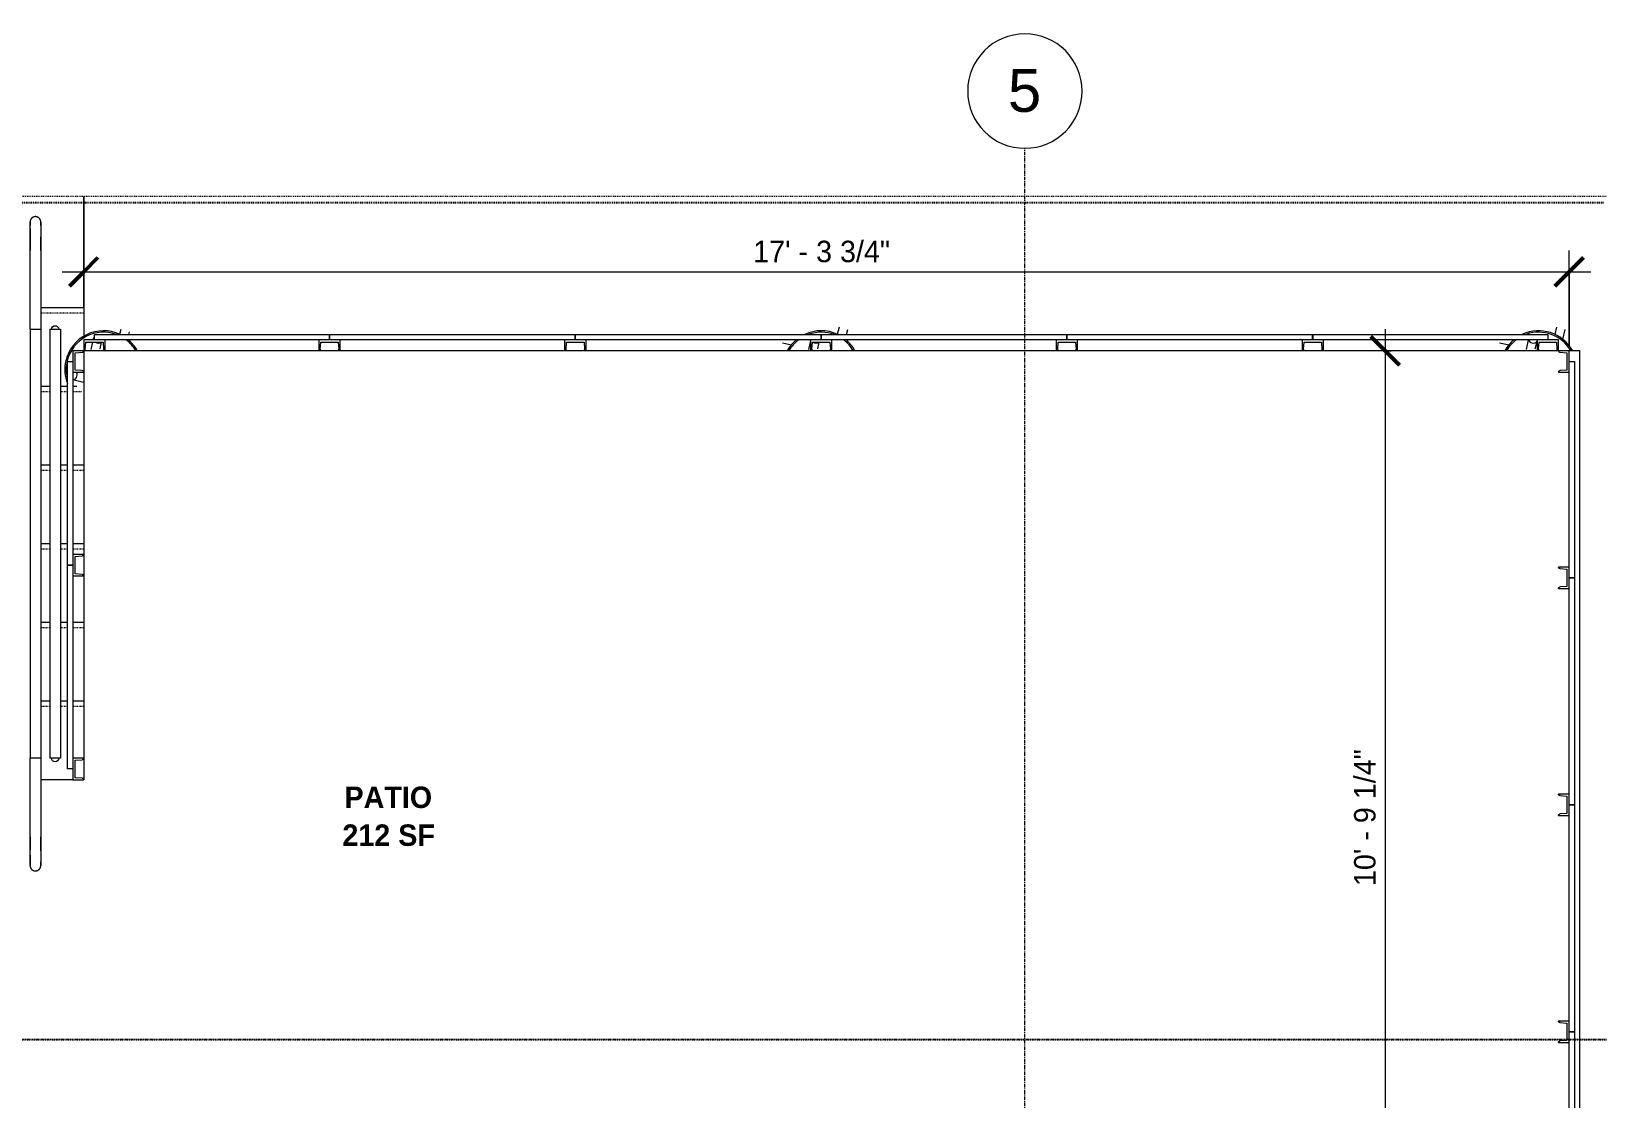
# Model space of a CAD drawing. Header units: inches. Extents: x -4058 to -1781, y 9814 to 12264.
# Drawn here: x -2312.3 to -2093.2, y 12114.6 to 12263.9 of the extents above; entities that cross this region are included whole.
import ezdxf

# ---------------------------------------------------------------- set-up
doc = ezdxf.new("R2010")
doc.units = ezdxf.units.IN
doc.header["$MEASUREMENT"] = 0
for name, pattern in [('Aligning Line 1_8_', [0.25, 0.125, -0.125]), ('Dash_2_', [0.25, 0.125, -0.125]), ('Grid Line 1_2_', [0.875, 0.5, -0.125, 0.125, -0.125]), ('Overhead 1_16_', [0.101562, 0.0625, -0.039062])]:
    doc.linetypes.add(name, pattern=pattern)
for name, color, linetype, lineweight in [('0-1', 7, 'Continuous', 5), ('0-2', 7, 'Continuous', 9), ('A-ANNO-DIMS', 211, 'Continuous', 9), ('A-ANNO-DIMS-32', 211, 'Continuous', 9), ('A-AREA-IDEN', 2, 'Continuous', 9), ('A-FLOR-1', 7, 'Continuous', 9), ('A-FLOR-HRAL-1', 7, 'Continuous', 9), ('A-GLAZ-CURT-1', 7, 'Continuous', 9), ('A-GLAZ-CWMG-1', 7, 'Continuous', 9), ('C-TOPO', 7, 'Continuous', 9), ('G-ANNO-SYMB', 111, 'Aligning Line 1_8_', 9), ('S-FNDN-1', 7, 'Continuous', 9), ('S-GRID-1', 1, 'Grid Line 1_2_', 9), ('S-GRID-IDEN', 1, 'Continuous', 9), ('S-STRS-1', 7, 'Continuous', 9), ('S-STRS-2', 7, 'Overhead 1_16_', 9)]:
    doc.layers.add(name, color=color, linetype=linetype, lineweight=lineweight)
doc.layers.add('0-3', color=250, linetype='Dash_2_')
doc.styles.add('Arial_1', font='arial.ttf', dxfattribs={"height": 6})
doc.styles.add('Century Gothic', font='ufonts.com_century-gothic.ttf', dxfattribs={"height": 3})
doc.styles.add('Century Gothic_B_1', font='GOTHICB.TTF', dxfattribs={"height": 3})
doc.dimstyles.new('MARKETING_DIMENSION', dxfattribs={"dimscale": 12, "dimtxt": 3.132505, "dimasz": 0.333333, "dimexe": 0.25, "dimexo": 0.166667, "dimgap": 0.041667, "dimtad": 1, "dimdec": 4, "dimrnd": 0.0625, "dimzin": 3, "dimdsep": 46, "dimlunit": 4, "dimtxsty": 'Century Gothic', "dimblk1": 'OBLIQUE', "dimblk2": 'OBLIQUE', "dimsah": 1, "dimcen": 0.09, "dimdle": 0.25, "dimazin": 0, "dimtfac": 1, "dimtdec": 4, "dimtix": 1, "dimtmove": 0, "dimatfit": 3, "dimfxl": 1, "dimtvp": 1, "dimtfill": 1, "dimfrac": 2, "dimtolj": 1, "dimtzin": 0, "dimarcsym": 2})

# ---------------------------------------------------------------- blocks, each defined once
blk = doc.blocks.new('Horizontal_Siding - Horizontal_Siding-2850239-UNIT PLANS - 1ST FLOOR')
at = {"layer": 'A-GLAZ-CURT-1'}
for p, q in [((-14.25, -2.25), (-14.25, -1.5)), ((-12.75, -1.5), (12.75, -1.5)), ((14.25, -1.5), (14.25, -2.25)), ((14.25, -2.25), (-14.25, -2.25))]:
    blk.add_line(p, q, dxfattribs=at)
blk = doc.blocks.new('Rectangular Mullion - RAILING POST-2669756-UNIT PLANS - 1ST FLOOR')
at = {"layer": 'A-GLAZ-CWMG-1'}
for p, q in [((-1.5, 1.5), (1.5, 1.5)), ((-1.5, 0), (-1.5, 1.5)), ((-1.22, 1.18), (-1.29, 0.21)), ((1.22, 1.18), (-1.22, 1.18)), ((1.29, 0.21), (1.22, 1.18)), ((1.5, 1.5), (1.5, 0))]:
    blk.add_line(p, q, dxfattribs=at)
for centre, radius, start, end in [((-1.5, 0.21), 0.21, 270, 0.528), ((1.5, 0.21), 0.211, 179.472, 270)]:
    blk.add_arc(centre, radius, start, end, dxfattribs=at)
blk = doc.blocks.new('Rectangular Mullion - RAILING POST-2680128-UNIT PLANS - 1ST FLOOR')
at = {"layer": 'A-GLAZ-CWMG-1'}
for p, q in [((-3, 1.5), (0, 1.5)), ((-3, 0), (-3, 1.5)), ((-2.72, 1.18), (-2.79, 0.21)), ((-0.28, 1.18), (-2.72, 1.18)), ((-0.21, 0.21), (-0.28, 1.18)), ((0, 1.5), (0, 0))]:
    blk.add_line(p, q, dxfattribs=at)
for centre, radius, start, end in [((-3, 0.21), 0.21, 270, 0.528), ((0, 0.21), 0.211, 179.472, 270)]:
    blk.add_arc(centre, radius, start, end, dxfattribs=at)
blk = doc.blocks.new('Rectangular Mullion - RAILING POST-2806294-UNIT PLANS - 1ST FLOOR')
at = {"layer": 'A-GLAZ-CWMG-1'}
for p, q in [((0, 1.5), (-3, 1.5)), ((-3, 1.5), (-3, 0)), ((-2.79, 0.21), (-2.72, 1.18)), ((-2.72, 1.18), (-0.28, 1.18)), ((-0.28, 1.18), (-0.21, 0.21)), ((0, 0), (0, 1.5))]:
    blk.add_line(p, q, dxfattribs=at)
for centre, start, end in [((-3, 0.21), 270, 0.528), ((0, 0.21), 179.472, 270)]:
    blk.add_arc(centre, 0.21, start, end, dxfattribs=at)
blk = doc.blocks.new('Horizontal_Siding - Horizontal_Siding-2852189-UNIT PLANS - 1ST FLOOR')
at = {"layer": 'A-GLAZ-CURT-1'}
for p, q in [((-16.44, 2.25), (16.44, 2.25)), ((-16.44, 1.5), (-16.44, 2.25)), ((16.44, 2.25), (16.44, 1.5)), ((14.94, 1.5), (-14.94, 1.5))]:
    blk.add_line(p, q, dxfattribs=at)
blk = doc.blocks.new('Horizontal_Siding - Horizontal_Siding-2852190-UNIT PLANS - 1ST FLOOR')
at = {"layer": 'A-GLAZ-CURT-1'}
for p, q in [((-17.19, 2.25), (17.19, 2.25)), ((-17.19, 1.5), (-17.19, 2.25)), ((17.19, 2.25), (17.19, 1.5)), ((15.69, 1.5), (-15.69, 1.5))]:
    blk.add_line(p, q, dxfattribs=at)
blk = doc.blocks.new('Rectangular Mullion - RAILING POST-2666422-UNIT PLANS - 1ST FLOOR')
at = {"layer": 'A-GLAZ-CWMG-1'}
for p, q in [((-1.5, -1.5), (-1.5, 0)), ((1.5, 0), (1.5, -1.5)), ((1.5, -1.5), (-1.5, -1.5)), ((-1.29, -0.21), (-1.22, -1.18)), ((-1.22, -1.18), (1.22, -1.18)), ((1.22, -1.18), (1.29, -0.21))]:
    blk.add_line(p, q, dxfattribs=at)
for centre, radius, start, end in [((-1.5, -0.21), 0.211, 359.472, 90), ((1.5, -0.21), 0.21, 90, 180.528)]:
    blk.add_arc(centre, radius, start, end, dxfattribs=at)
blk = doc.blocks.new('Rectangular Mullion - RAILING POST-2680134-UNIT PLANS - 1ST FLOOR')
at = {"layer": 'A-GLAZ-CWMG-1'}
for p, q in [((-3, -1.5), (-3, 0)), ((0, 0), (0, -1.5)), ((0, -1.5), (-3, -1.5)), ((-2.79, -0.21), (-2.72, -1.18)), ((-2.72, -1.18), (-0.28, -1.18)), ((-0.28, -1.18), (-0.21, -0.21))]:
    blk.add_line(p, q, dxfattribs=at)
for centre, start, end in [((-3, -0.21), 359.472, 90), ((0, -0.21), 90, 180.528)]:
    blk.add_arc(centre, 0.21, start, end, dxfattribs=at)
blk = doc.blocks.new('Rectangular Mullion - RAILING POST-2806288-UNIT PLANS - 1ST FLOOR')
at = {"layer": 'A-GLAZ-CWMG-1'}
for p, q in [((-3, 0), (-3, -1.5)), ((0, -1.5), (0, 0)), ((-3, -1.5), (0, -1.5)), ((-2.72, -1.18), (-2.79, -0.21)), ((-0.28, -1.18), (-2.72, -1.18)), ((-0.21, -0.21), (-0.28, -1.18))]:
    blk.add_line(p, q, dxfattribs=at)
for centre, radius, start, end in [((-3, -0.21), 0.211, 359.472, 90), ((0, -0.21), 0.21, 90, 180.528)]:
    blk.add_arc(centre, radius, start, end, dxfattribs=at)
blk = doc.blocks.new('Horizontal_Siding - Horizontal_Siding-2852019-UNIT PLANS - 1ST FLOOR')
at = {"layer": 'A-GLAZ-CURT-1'}
for p, q in [((-15.13, 2.25), (15.13, 2.25)), ((-15.13, 1.5), (-15.13, 2.25)), ((15.13, 2.25), (15.13, 1.5)), ((13.63, 1.5), (-13.63, 1.5))]:
    blk.add_line(p, q, dxfattribs=at)
blk = doc.blocks.new('Horizontal_Siding - Horizontal_Siding-2852020-UNIT PLANS - 1ST FLOOR')
at = {"layer": 'A-GLAZ-CURT-1'}
for p, q in [((-15.87, 2.25), (15.87, 2.25)), ((-15.87, 1.5), (-15.87, 2.25)), ((15.87, 2.25), (15.87, 1.5)), ((14.37, 1.5), (-14.37, 1.5))]:
    blk.add_line(p, q, dxfattribs=at)
blk = doc.blocks.new('Railing - 1_-2850776-UNIT PLANS - 1ST FLOOR')
at = {"layer": 'A-FLOR-HRAL-1'}
for p, q in [((2, 11), (2, 0)), ((3.5, 0), (3.5, 11))]:
    blk.add_line(p, q, dxfattribs=at)
at = {"layer": 'A-FLOR-HRAL-1', "flags": 128}
for points in [[(2, 15), (2, 15.03), (2, 15.06), (2.01, 15.09), (2.01, 15.12), (2.01, 15.15), (2.02, 15.18), (2.03, 15.21), (2.04, 15.24), (2.05, 15.26), (2.06, 15.29), (2.07, 15.32), (2.08, 15.35), (2.1, 15.37), (2.11, 15.4), (2.13, 15.42), (2.15, 15.45), (2.17, 15.47), (2.19, 15.49), (2.21, 15.52), (2.23, 15.54), (2.25, 15.56), (2.27, 15.58), (2.3, 15.6), (2.32, 15.61), (2.34, 15.63), (2.37, 15.65), (2.4, 15.66), (2.42, 15.68), (2.45, 15.69), (2.48, 15.7), (2.51, 15.71), (2.53, 15.72), (2.56, 15.73), (2.59, 15.73), (2.62, 15.74), (2.65, 15.74), (2.68, 15.75), (2.71, 15.75), (2.74, 15.75)], [(2.75, 15.75), (2.78, 15.75), (2.81, 15.75), (2.84, 15.74), (2.87, 15.74), (2.9, 15.74), (2.93, 15.73), (2.96, 15.72), (2.99, 15.71), (3.01, 15.7), (3.04, 15.69), (3.07, 15.68), (3.1, 15.67), (3.12, 15.65), (3.15, 15.64), (3.17, 15.62), (3.2, 15.6), (3.22, 15.58), (3.24, 15.56), (3.27, 15.54), (3.29, 15.52), (3.31, 15.5), (3.33, 15.48), (3.35, 15.45), (3.36, 15.43), (3.38, 15.41), (3.4, 15.38), (3.41, 15.35), (3.43, 15.33), (3.44, 15.3), (3.45, 15.27), (3.46, 15.24), (3.47, 15.22), (3.48, 15.19), (3.48, 15.16), (3.49, 15.13), (3.49, 15.1), (3.5, 15.07), (3.5, 15.04), (3.5, 15.01)], [(2, 15), (2, 15), (2, 14.99), (2, 14.97), (2, 14.95), (2, 14.92), (2, 14.89), (2, 14.84), (2, 14.8), (2, 14.74), (2, 14.68), (2, 14.62), (2, 14.55), (2, 14.47), (2, 14.39), (2, 14.3), (2, 14.21), (2, 14.11), (2, 14.01), (2, 13.9), (2, 13.79), (2, 13.67), (2, 13.55), (2, 13.42), (2, 13.29), (2, 13.16), (2, 13.02), (2, 12.89), (2, 12.74), (2, 12.6), (2, 12.45), (2, 12.3), (2, 12.15), (2, 11.99), (2, 11.84), (2, 11.68), (2, 11.52), (2, 11.36), (2, 11.2), (2, 11.04), (2, 11)], [(2, 14.5), (2, 14.53), (2, 14.6), (2, 14.67), (2, 14.73), (2, 14.78), (2, 14.83), (2, 14.87), (2, 14.91), (2, 14.94), (2, 14.97), (2, 14.98), (2, 14.99), (2, 15)], [(3.5, 11), (3.5, 11.16), (3.5, 11.32), (3.5, 11.48), (3.5, 11.64), (3.5, 11.79), (3.5, 11.95), (3.5, 12.11), (3.5, 12.26), (3.5, 12.41), (3.5, 12.56), (3.5, 12.7), (3.5, 12.85), (3.5, 12.99), (3.5, 13.12), (3.5, 13.26), (3.5, 13.39), (3.5, 13.52), (3.5, 13.64), (3.5, 13.76), (3.5, 13.87), (3.5, 13.98), (3.5, 14.08), (3.5, 14.18), (3.5, 14.28), (3.5, 14.37), (3.5, 14.45), (3.5, 14.53), (3.5, 14.6), (3.5, 14.67), (3.5, 14.73), (3.5, 14.78), (3.5, 14.83), (3.5, 14.87), (3.5, 14.91), (3.5, 14.94), (3.5, 14.97), (3.5, 14.98), (3.5, 14.99), (3.5, 15), (3.5, 15)], [(3.5, 15), (3.5, 14.99), (3.5, 14.97), (3.5, 14.95), (3.5, 14.92), (3.5, 14.89), (3.5, 14.84), (3.5, 14.8), (3.5, 14.74), (3.5, 14.68), (3.5, 14.62), (3.5, 14.55), (3.5, 14.52)], [(3.5, 14.07), (3.5, 14.01), (3.5, 13.9), (3.5, 13.79), (3.5, 13.67), (3.5, 13.55), (3.5, 13.42), (3.5, 13.29), (3.5, 13.16), (3.5, 13.02), (3.5, 12.89), (3.5, 12.74), (3.5, 12.6), (3.5, 12.45), (3.5, 12.3), (3.5, 12.15), (3.5, 11.99), (3.5, 11.84), (3.5, 11.68), (3.5, 11.52), (3.5, 11.36), (3.5, 11.2), (3.5, 11.04), (3.5, 11)], [(2, 11), (2, 11.16), (2, 11.32), (2, 11.48), (2, 11.64), (2, 11.79), (2, 11.95), (2, 12.11), (2, 12.26), (2, 12.41), (2, 12.56), (2, 12.7), (2, 12.85), (2, 12.94)]]:
    blk.add_lwpolyline(points, dxfattribs=at)
at = {"layer": 'A-FLOR-HRAL-1'}
blk.add_arc((0, 0), 0.5, 360, 180, dxfattribs=at)
blk = doc.blocks.new('Railing - 1_-2850778-UNIT PLANS - 1ST FLOOR')
at = {"layer": 'A-FLOR-HRAL-1'}
for p, q in [((2, 0), (2, -11)), ((3.5, -11), (3.5, 0))]:
    blk.add_line(p, q, dxfattribs=at)
at = {"layer": 'A-FLOR-HRAL-1', "flags": 128}
for points in [[(2, -12.94), (2, -12.89), (2, -12.74), (2, -12.6), (2, -12.45), (2, -12.3), (2, -12.15), (2, -11.99), (2, -11.84), (2, -11.68), (2, -11.52), (2, -11.36), (2, -11.2), (2, -11.04), (2, -11)], [(2, -11), (2, -11.16), (2, -11.32), (2, -11.48), (2, -11.64), (2, -11.79), (2, -11.95), (2, -12.11), (2, -12.26), (2, -12.41), (2, -12.56), (2, -12.7), (2, -12.85), (2, -12.99), (2, -13.12), (2, -13.26), (2, -13.39), (2, -13.52), (2, -13.64), (2, -13.76), (2, -13.87), (2, -13.98), (2, -14.08), (2, -14.18), (2, -14.28), (2, -14.37), (2, -14.45), (2, -14.53), (2, -14.6), (2, -14.67), (2, -14.73), (2, -14.78), (2, -14.83), (2, -14.87), (2, -14.91), (2, -14.94), (2, -14.97), (2, -14.98), (2, -14.99), (2, -15), (2, -15)], [(3.5, -11), (3.5, -11.16), (3.5, -11.32), (3.5, -11.48), (3.5, -11.64), (3.5, -11.79), (3.5, -11.95), (3.5, -12.11), (3.5, -12.26), (3.5, -12.41), (3.5, -12.56), (3.5, -12.7), (3.5, -12.85)], [(3.5, -15), (3.5, -15), (3.5, -14.99), (3.5, -14.97), (3.5, -14.95), (3.5, -14.92), (3.5, -14.89), (3.5, -14.84), (3.5, -14.8), (3.5, -14.74), (3.5, -14.68), (3.5, -14.62), (3.5, -14.55), (3.5, -14.47), (3.5, -14.39), (3.5, -14.3), (3.5, -14.21), (3.5, -14.11), (3.5, -14.01), (3.5, -13.9), (3.5, -13.79), (3.5, -13.67), (3.5, -13.55), (3.5, -13.42), (3.5, -13.29), (3.5, -13.16), (3.5, -13.02), (3.5, -12.89), (3.5, -12.74), (3.5, -12.6), (3.5, -12.45), (3.5, -12.3), (3.5, -12.15), (3.5, -11.99), (3.5, -11.84), (3.5, -11.68), (3.5, -11.52), (3.5, -11.36), (3.5, -11.2), (3.5, -11.04), (3.5, -11)], [(2, -15), (2, -14.99), (2, -14.97), (2, -14.95), (2, -14.92), (2, -14.89), (2, -14.84), (2, -14.8), (2, -14.74), (2, -14.68), (2, -14.62), (2, -14.55), (2, -14.5)], [(2.75, -15.75), (2.72, -15.75), (2.69, -15.75), (2.66, -15.74), (2.63, -15.74), (2.6, -15.74), (2.57, -15.73), (2.54, -15.72), (2.51, -15.71), (2.49, -15.7), (2.46, -15.69), (2.43, -15.68), (2.4, -15.67), (2.38, -15.65), (2.35, -15.64), (2.33, -15.62), (2.3, -15.6), (2.28, -15.58), (2.26, -15.56), (2.23, -15.54), (2.21, -15.52), (2.19, -15.5), (2.17, -15.48), (2.15, -15.45), (2.14, -15.43), (2.12, -15.41), (2.1, -15.38), (2.09, -15.35), (2.07, -15.33), (2.06, -15.3), (2.05, -15.27), (2.04, -15.24), (2.03, -15.22), (2.02, -15.19), (2.02, -15.16), (2.01, -15.13), (2.01, -15.1), (2, -15.07), (2, -15.04), (2, -15.01)], [(3.5, -15), (3.5, -15.03), (3.5, -15.06), (3.49, -15.09), (3.49, -15.12), (3.49, -15.15), (3.48, -15.18), (3.47, -15.21), (3.46, -15.24), (3.45, -15.26), (3.44, -15.29), (3.43, -15.32), (3.42, -15.35), (3.4, -15.37), (3.39, -15.4), (3.37, -15.42), (3.35, -15.45), (3.33, -15.47), (3.31, -15.49), (3.29, -15.52), (3.27, -15.54), (3.25, -15.56), (3.23, -15.58), (3.2, -15.6), (3.18, -15.61), (3.16, -15.63), (3.13, -15.65), (3.1, -15.66), (3.08, -15.68), (3.05, -15.69), (3.02, -15.7), (2.99, -15.71), (2.97, -15.72), (2.94, -15.73), (2.91, -15.73), (2.88, -15.74), (2.85, -15.74), (2.82, -15.75), (2.79, -15.75), (2.76, -15.75)], [(3.5, -13.54), (3.5, -13.64), (3.5, -13.76), (3.5, -13.87), (3.5, -13.98), (3.5, -14.08), (3.5, -14.18), (3.5, -14.28), (3.5, -14.37), (3.5, -14.45), (3.5, -14.53), (3.5, -14.6), (3.5, -14.67), (3.5, -14.73), (3.5, -14.78), (3.5, -14.83), (3.5, -14.87), (3.5, -14.91), (3.5, -14.94), (3.5, -14.97), (3.5, -14.98), (3.5, -14.99), (3.5, -15)]]:
    blk.add_lwpolyline(points, dxfattribs=at)
at = {"layer": 'A-FLOR-HRAL-1'}
blk.add_arc((0, 0), 0.5, 180, 360, dxfattribs=at)
blk = doc.blocks.new('Railing - Railing-2852128-UNIT PLANS - 1ST FLOOR')
at = {"layer": 'A-FLOR-HRAL-1'}
for p, q in [((-2312.45, 12222.19), (-2310.95, 12222.19)), ((-2312.45, 12222.19), (-2312.45, 12162.19)), ((-2310.95, 12222.19), (-2310.95, 12162.19)), ((-2309.7, 12222.19), (-2308.2, 12222.19)), ((-2309.7, 12222.19), (-2309.7, 12162.19)), ((-2308.2, 12222.19), (-2308.2, 12162.19)), ((-2310.95, 12162.19), (-2312.45, 12162.19)), ((-2308.2, 12162.19), (-2309.7, 12162.19))]:
    blk.add_line(p, q, dxfattribs=at)
at = {"extrusion": (0, 0, -1), "zscale": -1}
for name, p in [('Railing - 1_-2850776-UNIT PLANS - 1ST FLOOR', (2308.95, 12222.19)), ('Railing - 1_-2850778-UNIT PLANS - 1ST FLOOR', (2308.95, 12162.19))]:
    blk.add_blockref(name, p, dxfattribs=at)
blk = doc.blocks.new('CTR - 1st Phase - Shell_rvt-1-UNIT PLANS - 1ST FLOOR')
at = {"layer": 'A-FLOR-1'}
for p, q in [((-2098.7, 12219.19), (-2304.95, 12219.19)), ((-2304.95, 12219.19), (-2304.95, 12159.19)), ((-2095.7, 12219.19), (-2097.2, 12219.19)), ((-2095.7, 12090.19), (-2095.7, 12219.19)), ((-2306.45, 12159.19), (-2310.95, 12159.19))]:
    blk.add_line(p, q, dxfattribs=at)
at = {"layer": 'S-STRS-1'}
for p, q in [((-2304.95, 12225.19), (-2310.95, 12225.19)), ((-2304.95, 12225.19), (-2304.95, 12221.18)), ((-2309.7, 12214.19), (-2310.95, 12214.19)), ((-2307.2, 12214.19), (-2308.2, 12214.19)), ((-2305.89, 12214.19), (-2306.45, 12214.19)), ((-2309.7, 12203.19), (-2310.95, 12203.19)), ((-2307.2, 12203.19), (-2308.2, 12203.19)), ((-2304.95, 12203.19), (-2306.45, 12203.19)), ((-2309.7, 12192.19), (-2310.95, 12192.19)), ((-2307.2, 12192.19), (-2308.2, 12192.19)), ((-2304.95, 12192.19), (-2306.45, 12192.19)), ((-2309.7, 12181.19), (-2310.95, 12181.19)), ((-2307.2, 12181.19), (-2308.2, 12181.19)), ((-2304.95, 12181.19), (-2306.45, 12181.19)), ((-2309.7, 12170.19), (-2310.95, 12170.19)), ((-2307.2, 12170.19), (-2308.2, 12170.19)), ((-2304.95, 12170.19), (-2306.45, 12170.19)), ((-2306.45, 12159.19), (-2310.95, 12159.19))]:
    blk.add_line(p, q, dxfattribs=at)
at = {"layer": 'S-STRS-2'}
for p, q in [((-2304.95, 12224.44), (-2310.95, 12224.44)), ((-2309.7, 12213.44), (-2310.95, 12213.44)), ((-2307.2, 12213.44), (-2308.2, 12213.44)), ((-2305.28, 12213.44), (-2306.45, 12213.44)), ((-2309.7, 12202.44), (-2310.95, 12202.44)), ((-2307.2, 12202.44), (-2308.2, 12202.44)), ((-2304.95, 12202.44), (-2306.45, 12202.44)), ((-2309.7, 12191.44), (-2310.95, 12191.44)), ((-2307.2, 12191.44), (-2308.2, 12191.44)), ((-2304.95, 12191.44), (-2306.45, 12191.44)), ((-2309.7, 12180.44), (-2310.95, 12180.44)), ((-2307.2, 12180.44), (-2308.2, 12180.44)), ((-2304.95, 12180.44), (-2306.45, 12180.44)), ((-2309.7, 12169.44), (-2310.95, 12169.44)), ((-2307.2, 12169.44), (-2308.2, 12169.44)), ((-2304.95, 12169.44), (-2306.45, 12169.44))]:
    blk.add_line(p, q, dxfattribs=at)
at = {"layer": '0-2'}
for name, p in [('Railing - Railing-2852128-UNIT PLANS - 1ST FLOOR', (0, 0)), ('Horizontal_Siding - Horizontal_Siding-2852189-UNIT PLANS - 1ST FLOOR', (-2287.01, 12219.19)), ('Horizontal_Siding - Horizontal_Siding-2852190-UNIT PLANS - 1ST FLOOR', (-2253.39, 12219.19)), ('Horizontal_Siding - Horizontal_Siding-2852190-UNIT PLANS - 1ST FLOOR', (-2219.01, 12219.19)), ('Horizontal_Siding - Horizontal_Siding-2852190-UNIT PLANS - 1ST FLOOR', (-2184.64, 12219.19)), ('Horizontal_Siding - Horizontal_Siding-2852190-UNIT PLANS - 1ST FLOOR', (-2150.26, 12219.19)), ('Horizontal_Siding - Horizontal_Siding-2852189-UNIT PLANS - 1ST FLOOR', (-2116.64, 12219.19))]:
    blk.add_blockref(name, p, dxfattribs=at)
for name, p, rotation in [('Rectangular Mullion - RAILING POST-2806294-UNIT PLANS - 1ST FLOOR', (-2304.95, 12219.19), 90.00000000000057), ('Rectangular Mullion - RAILING POST-2806288-UNIT PLANS - 1ST FLOOR', (-2304.95, 12219.19), 180), ('Rectangular Mullion - RAILING POST-2806288-UNIT PLANS - 1ST FLOOR', (-2098.7, 12219.19), 89.99999999999902), ('Horizontal_Siding - Horizontal_Siding-2850239-UNIT PLANS - 1ST FLOOR', (-2304.95, 12203.44), 270.0000000000006), ('Horizontal_Siding - Horizontal_Siding-2852019-UNIT PLANS - 1ST FLOOR', (-2098.7, 12202.56), 269.999999999999), ('Horizontal_Siding - Horizontal_Siding-2850239-UNIT PLANS - 1ST FLOOR', (-2304.95, 12174.94), 270.0000000000006), ('Horizontal_Siding - Horizontal_Siding-2852020-UNIT PLANS - 1ST FLOOR', (-2098.7, 12171.56), 269.999999999999), ('Horizontal_Siding - Horizontal_Siding-2852020-UNIT PLANS - 1ST FLOOR', (-2098.7, 12139.81), 269.999999999999), ('Horizontal_Siding - Horizontal_Siding-2852019-UNIT PLANS - 1ST FLOOR', (-2098.7, 12108.81), 269.999999999999)]:
    blk.add_blockref(name, p, dxfattribs=dict(at, rotation=rotation))
at = {"layer": '0-2', "extrusion": (0, 0, -1)}
for name, p, rotation in [('Rectangular Mullion - RAILING POST-2666422-UNIT PLANS - 1ST FLOOR', (2270.57, 12219.19), 180), ('Rectangular Mullion - RAILING POST-2666422-UNIT PLANS - 1ST FLOOR', (2236.2, 12219.19), 180), ('Rectangular Mullion - RAILING POST-2666422-UNIT PLANS - 1ST FLOOR', (2201.82, 12219.19), 180), ('Rectangular Mullion - RAILING POST-2666422-UNIT PLANS - 1ST FLOOR', (2167.45, 12219.19), 180), ('Rectangular Mullion - RAILING POST-2666422-UNIT PLANS - 1ST FLOOR', (2133.07, 12219.19), 180), ('Rectangular Mullion - RAILING POST-2680134-UNIT PLANS - 1ST FLOOR', (2098.7, 12219.19), 180), ('Rectangular Mullion - RAILING POST-2669756-UNIT PLANS - 1ST FLOOR', (2304.95, 12189.19), 269.9999999999994), ('Rectangular Mullion - RAILING POST-2666422-UNIT PLANS - 1ST FLOOR', (2098.7, 12187.44), 270.000000000001), ('Rectangular Mullion - RAILING POST-2680128-UNIT PLANS - 1ST FLOOR', (2304.95, 12159.19), 269.9999999999994), ('Rectangular Mullion - RAILING POST-2666422-UNIT PLANS - 1ST FLOOR', (2098.7, 12155.69), 270.000000000001), ('Rectangular Mullion - RAILING POST-2666422-UNIT PLANS - 1ST FLOOR', (2098.7, 12123.94), 270.000000000001)]:
    blk.add_blockref(name, p, dxfattribs=dict(at, rotation=rotation))
blk = doc.blocks.new('CTR  - Topography_rvt-1-UNIT PLANS - 1ST FLOOR')
at = {"layer": 'C-TOPO'}
for p, q in [((-2304.95, 12225.19), (-2304.95, 12240.76)), ((-2304.95, 12240.76), (-2304.95, 12225.19))]:
    blk.add_line(p, q, dxfattribs=at)
blk = doc.blocks.new('316600 - Special Foundations - Diamond Pier - Generic - 316600 - Special Foundations - Diamond Pier - Generic-V114-UNIT PLANS - 1ST FLOOR')
at = {"layer": 'S-FNDN-1'}
for p, q in [((2.43, 5.59), (2.26, 4.87)), ((3.55, 4.87), (3.64, 5.28)), ((-1.54, 3.8), (-1.77, 2.8)), ((-1.42, 4.32), (-1.47, 4.12)), ((-0.47, 2.87), (-0.26, 3.8)), ((-4.27, -1.43), (-2.8, -1.77)), ((-2.86, -0.48), (-3.27, -0.38))]:
    blk.add_line(p, q, dxfattribs=at)
for radius, start, end in [(5.41, 65.0422, 166.9807), (5.21, 69.3118, 166.9807), (5.21, 30.4651, 52.255), (5.41, 29.273, 49.9415), (5.41, 166.9807, 201.3355), (5.21, 166.9807, 193.4113)]:
    blk.add_arc((0, 0), radius, start, end, dxfattribs=at)
for centre, major_axis, start_param, end_param in [((-0.81, 4.18), (-0.609, 0.141), 5.724761, 6.698069), ((-0.81, 4.18), (-0.609, 0.141), 1.18371, 1.570796), ((-0.81, 4.18), (-0.609, 0.141), 1.570796, 2.547178), ((-4.18, -0.81), (0.141, 0.609), 3.242164, 4.712389), ((-4.18, -0.81), (0.141, 0.609), 4.712389, 5.668597)]:
    blk.add_ellipse(centre, major_axis=major_axis, ratio=0.764544, start_param=start_param, end_param=end_param, dxfattribs=at)
blk = doc.blocks.new('316600 - Special Foundations - Diamond Pier - Generic - 316600 - Special Foundations - Diamond Pier - Generic-V115-UNIT PLANS - 1ST FLOOR')
at = {"layer": 'S-FNDN-1'}
for p, q in [((2.5, 5.9), (2.26, 4.87)), ((3.39, 4.19), (3.72, 5.6)), ((-4.15, 3.38), (-5.48, 3.69)), ((-1.47, 4.12), (-1.77, 2.8)), ((-0.47, 2.87), (-0.23, 3.93))]:
    blk.add_line(p, q, dxfattribs=at)
for radius, start, end in [(5.41, 29.273, 115.0926), (5.21, 30.4651, 109.2843), (5.41, 129.8268, 151.0098), (5.21, 127.0125, 149.7497)]:
    blk.add_arc((0, 0), radius, start, end, dxfattribs=at)
for start_param, end_param in [(0.414884, 1.570796), (1.570796, 3.002938)]:
    blk.add_ellipse((-0.81, 4.18), major_axis=(-0.609, 0.141), ratio=0.764544, start_param=start_param, end_param=end_param, dxfattribs=at)
blk = doc.blocks.new('316600 - Special Foundations - Diamond Pier - Generic - 316600 - Special Foundations - Diamond Pier - Generic-V116-UNIT PLANS - 1ST FLOOR')
at = {"layer": 'S-FNDN-1'}
for p, q in [((2.5, 5.9), (2.26, 4.87)), ((3.55, 4.87), (3.72, 5.6)), ((-4.15, 3.38), (-5.41, 3.67)), ((-1.5, 3.98), (-1.77, 2.8)), ((-0.47, 2.87), (-0.26, 3.8))]:
    blk.add_line(p, q, dxfattribs=at)
for radius, start, end in [(5.41, 65.0422, 115.0926), (5.21, 69.3118, 109.2843), (5.41, 129.8268, 151.0098), (5.21, 127.0125, 149.7497), (5.21, 30.4651, 52.255), (5.41, 29.273, 49.9415)]:
    blk.add_arc((0, 0), radius, start, end, dxfattribs=at)
for start_param, end_param in [(1.18371, 1.570796), (1.570796, 2.547178)]:
    blk.add_ellipse((-0.81, 4.18), major_axis=(-0.609, 0.141), ratio=0.764544, start_param=start_param, end_param=end_param, dxfattribs=at)
blk = doc.blocks.new('CTR - 1st Phase - Structure_rvt-1-UNIT PLANS - 1ST FLOOR')
at = {"layer": '0-2'}
for name, p in [('316600 - Special Foundations - Diamond Pier - Generic - 316600 - Special Foundations - Diamond Pier - Generic-V114-UNIT PLANS - 1ST FLOOR', (-2302.18, 12216.57)), ('316600 - Special Foundations - Diamond Pier - Generic - 316600 - Special Foundations - Diamond Pier - Generic-V116-UNIT PLANS - 1ST FLOOR', (-2201.82, 12216.57)), ('316600 - Special Foundations - Diamond Pier - Generic - 316600 - Special Foundations - Diamond Pier - Generic-V115-UNIT PLANS - 1ST FLOOR', (-2101.47, 12216.57))]:
    blk.add_blockref(name, p, dxfattribs=at)
blk = doc.blocks.new('Grid - Grid Head - Circle-50561-UNIT PLANS - 1ST FLOOR')
at = {"layer": 'S-GRID-IDEN'}
for start, end in [(360, 180), (180, 360)]:
    blk.add_arc((0, 0), 0.25, start, end, dxfattribs=at)
blk = doc.blocks.new('DIMBLOCK1413-UNIT PLANS - 1ST FLOOR')
at = {"layer": 'A-ANNO-DIMS-32'}
for p, q in [((-2304.95, 12227.19), (-2304.95, 12233.22)), ((-2097.2, 12219.69), (-2097.2, 12233.22)), ((-2307.95, 12230.22), (-2094.2, 12230.22)), ((-2304.95, 12230.22), (-2304.95, 12227.19)), ((-2097.2, 12230.22), (-2097.2, 12219.69))]:
    blk.add_line(p, q, dxfattribs=at)
at = {"layer": 'A-ANNO-DIMS-32', "lineweight": 50}
for p, q in [((-2304.95, 12230.22), (-2302.95, 12232.22)), ((-2097.2, 12230.22), (-2095.2, 12232.22)), ((-2304.95, 12230.22), (-2306.95, 12228.22)), ((-2097.2, 12230.22), (-2099.2, 12228.22))]:
    blk.add_line(p, q, dxfattribs=at)
at = {"layer": 'A-ANNO-DIMS-32', "color": 0, "insert": (-2211.32, 12234.57), "char_height": 3, "width": 24.5827, "attachment_point": 1, "line_spacing_factor": 0.984502, "style": 'Century Gothic', "bg_fill": 3, "box_fill_scale": 1.25, "bg_fill_color": 256, "bg_fill_true_color": 13158600, "bg_fill_transparency": 0}
blk.add_mtext('17\' - 3 3/4"', dxfattribs=at)
blk = doc.blocks.new('_Oblique')
at = {"color": 0, "linetype": 'ByBlock', "lineweight": -2}
blk.add_line((-0.5, -0.5), (0.5, 0.5), dxfattribs=at)
blk = doc.blocks.new('DIMBLOCK1414-UNIT PLANS - 1ST FLOOR')
at = {"layer": 'A-ANNO-DIMS-32', "lineweight": 50}
for p, q in [((-2122.94, 12219.19), (-2124.94, 12221.19)), ((-2122.94, 12219.19), (-2120.94, 12217.19)), ((-2122.94, 12089.94), (-2124.94, 12091.94)), ((-2122.94, 12089.94), (-2120.94, 12087.94))]:
    blk.add_line(p, q, dxfattribs=at)
at = {"layer": 'A-ANNO-DIMS-32'}
for p, q in [((-2122.94, 12222.19), (-2122.94, 12086.94)), ((-2122.11, 12219.19), (-2125.94, 12219.19)), ((-2122.94, 12219.19), (-2122.11, 12219.19)), ((-2122.11, 12089.94), (-2125.94, 12089.94)), ((-2122.94, 12089.94), (-2122.11, 12089.94))]:
    blk.add_line(p, q, dxfattribs=at)
at = {"layer": 'A-ANNO-DIMS-32', "color": 0, "insert": (-2127.29, 12144.32), "char_height": 3, "width": 24.5827, "attachment_point": 1, "rotation": 90, "line_spacing_factor": 0.984502, "style": 'Century Gothic', "bg_fill": 3, "box_fill_scale": 1.25, "bg_fill_color": 256, "bg_fill_true_color": 13158600, "bg_fill_transparency": 0}
blk.add_mtext('10\' - 9 1/4"', dxfattribs=at)

msp = doc.modelspace()

# ---------------------------------------------------------------- linework, layer by layer
at = {"layer": '0-3'}
msp.add_line((-2528.78672, 12239.91511), (-2092.28015, 12239.91511), dxfattribs=at)
at = {"layer": 'G-ANNO-SYMB'}
msp.add_line((-1813.52288, 12240.74859), (-4009.5295, 12240.74859), dxfattribs=at)

# ---------------------------------------------------------------- block references
at = {"layer": '0-1'}
msp.add_blockref('CTR - 1st Phase - Shell_rvt-1-UNIT PLANS - 1ST FLOOR', (0, 0), dxfattribs=at)
at = {"layer": 'S-GRID-IDEN', "xscale": 31.99999999999999, "yscale": 31.99999999999999, "zscale": 31.99999999999999}
msp.add_blockref('Grid - Grid Head - Circle-50561-UNIT PLANS - 1ST FLOOR', (-2173.32374, 12255.50061), dxfattribs=at)

# ---------------------------------------------------------------- texts
at = {"layer": 'S-GRID-IDEN', "insert": (-2175.70008, 12258.59659), "char_height": 6, "width": 5.656, "attachment_point": 1, "style": 'Arial_1'}
msp.add_mtext('5', dxfattribs=at)

# ---------------------------------------------------------------- next in the draw order: linework, layer by layer
at = {"layer": '0-3'}
msp.add_line((-3043.10454, 12122.87596), (-1939.7738, 12122.87596), dxfattribs=at)
at = {"layer": 'G-ANNO-SYMB'}
msp.add_line((-1939.7738, 12122.87596), (-3043.10454, 12122.87596), dxfattribs=at)
at = {"layer": 'S-GRID-1'}
msp.add_line((-2173.32374, 9814.0266), (-2173.32374, 12247.50061), dxfattribs=at)

# ---------------------------------------------------------------- next in the draw order: block references
at = {"layer": '0-1'}
for name in ['CTR  - Topography_rvt-1-UNIT PLANS - 1ST FLOOR', 'CTR - 1st Phase - Structure_rvt-1-UNIT PLANS - 1ST FLOOR']:
    msp.add_blockref(name, (0, 0), dxfattribs=at)

# ---------------------------------------------------------------- next in the draw order: texts
at = {"layer": 'A-AREA-IDEN', "char_height": 3, "attachment_point": 1, "style": 'Century Gothic_B_1'}
for s, insert, width in [('PATIO', (-2268.47967, 12158.23326), 14.645), ('212 SF', (-2268.76944, 12152.93612), 15.352)]:
    msp.add_mtext(s, dxfattribs=dict(at, insert=insert, width=width))

# ---------------------------------------------------------------- next in the draw order: dimensions: what is measured, and where the dimension line sits
at = {"layer": 'A-ANNO-DIMS'}
dim = msp.add_linear_dim(base=(-2097.19874, 12230.22425), p1=(-2304.94874, 12225.1894), p2=(-2097.19874, 12217.6894), dimstyle='MARKETING_DIMENSION', override={"dimpost": '<>', "dimfxl": 207.885335}, dxfattribs=at)
dim.commit()
dim.dimension.update_dxf_attribs({"geometry": 'DIMBLOCK1413-UNIT PLANS - 1ST FLOOR', "text_midpoint": (-2201.07374, 12232.46592)})

# ---------------------------------------------------------------- next in the draw order: dimensions: what is measured, and where the dimension line sits
dim = msp.add_linear_dim(base=(-2122.94166, 12089.9394), p1=(-2120.11323, 12219.1894), p2=(-2120.11323, 12089.9394), angle=90, dimstyle='MARKETING_DIMENSION', override={"dimpost": '<>', "dimfxl": 129.25}, dxfattribs=at)
dim.commit()
dim.dimension.update_dxf_attribs({"geometry": 'DIMBLOCK1414-UNIT PLANS - 1ST FLOOR', "text_midpoint": (-2125.18333, 12154.5644)})

doc.saveas('drawing.dxf')
